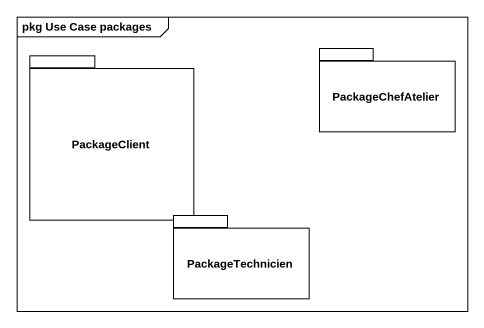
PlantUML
@startuml
mainframe pkg Use Case packages
package PackageClient {
}
package PackageChefAtelier {
}
package PackageTechnicien {
}
@enduml
